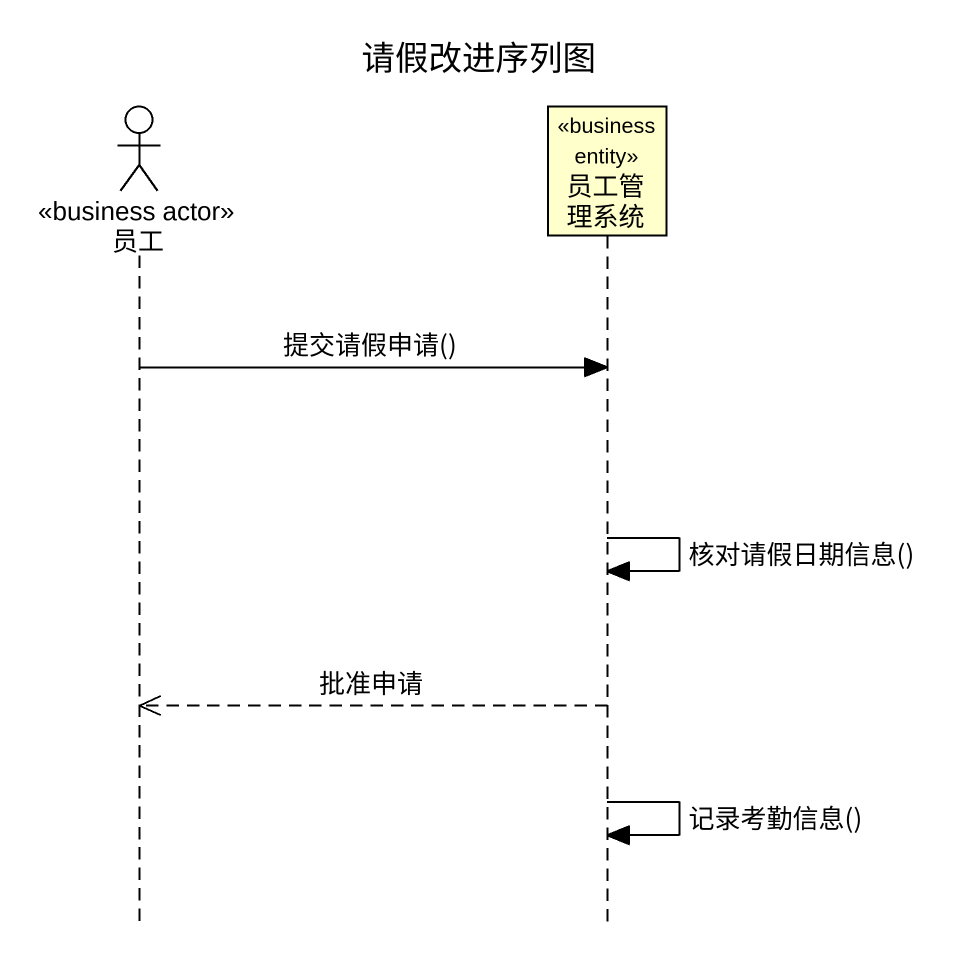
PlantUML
@startuml
title 请假改进序列图
hide footbox
actor 员工 <<business actor>>
participant 员工管理系统 <<business entity>>

员工 -> 员工管理系统 : 提交请假申请()
员工管理系统 -> 员工管理系统 : 核对请假日期信息()
员工管理系统 -->> 员工 : 批准申请
员工管理系统 -> 员工管理系统 : 记录考勤信息()
@enduml
